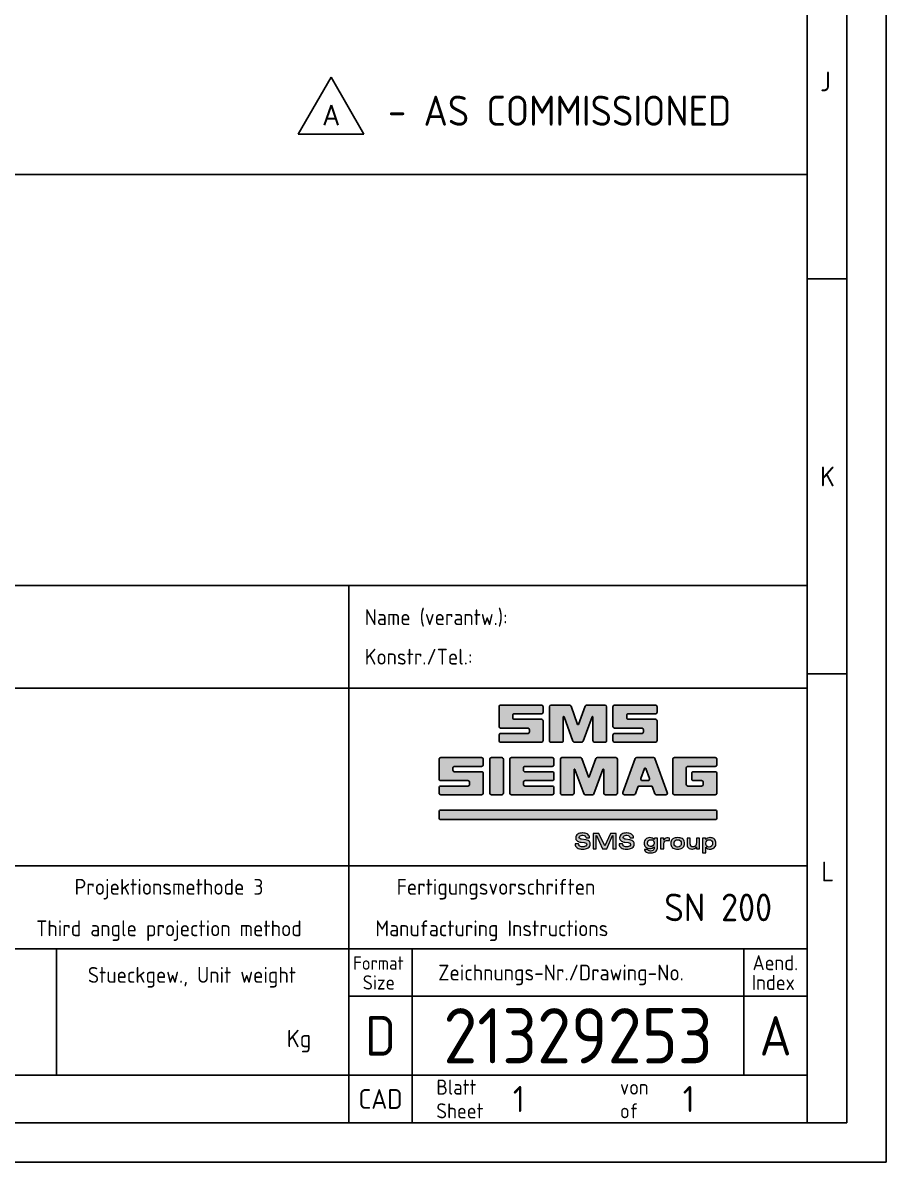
# Model space of a CAD drawing. Extents: x 0 to 34, y 0 to 22.
# Drawn here: x 29.7 to 34, y 0 to 5.68 of the extents above; entities that cross this region are included whole.
import ezdxf
from ezdxf.enums import TextEntityAlignment as Align

# ---------------------------------------------------------------- set-up
doc = ezdxf.new("R2010")
doc.units = 0
doc.header["$LTSCALE"] = 0.375
doc.header["$MEASUREMENT"] = 0
doc.layers.get('0').update_dxf_attribs({"color": 4})
for name, color, linetype in [('6', 3, 'Continuous'), ('9', 253, 'Continuous'), ('SMSTitle', 7, 'Continuous')]:
    doc.layers.add(name, color=color, linetype=linetype)
doc.styles.add('SIMPLEX', font='SIMPLEX')
doc.styles.get("Standard").update_dxf_attribs({"font": 'isocp.shx'})

# ---------------------------------------------------------------- blocks, each defined once
blk = doc.blocks.new('V-4055-D')
at = {"layer": 'SMSTitle', "color": 7}
for p, q in [((34, 0), (34, 22)), ((33.6063, 21.6063), (33.6063, 0.1969)), ((33.8031, 4.4016), (33.6063, 4.4016)), ((33.6063, 2.4331), (33.8031, 2.4331)), ((0, 0), (34, 0))]:
    blk.add_line(p, q, dxfattribs=at)
at = {"layer": 'SMSTitle', "color": 4}
for p, q in [((33.8031, 0.1969), (33.8031, 21.8031)), ((0.1969, 0.1969), (33.8031, 0.1969))]:
    blk.add_line(p, q, dxfattribs=at)
at = {"layer": 'SMSTitle', "color": 7}
for s, p in [('J', (33.6705, 5.3362)), ('K', (33.6709, 3.3677)), ('L', (33.6765, 1.3992))]:
    blk.add_text(s, height=0.0984, dxfattribs=at).set_placement(p)
at = {"layer": 'SMSTitle', "color": 7, "linetype": 'Continuous', "flags": 2}
blk.add_attdef('SMSTITLE-INSERT', (33.6063, 0.1969), '', height=0.1378, dxfattribs=at)
blk = doc.blocks.new('smstitle')
at = {"layer": 'SMSTitle'}
h = blk.add_hatch(color=7, dxfattribs=at)
edge = h.paths.add_edge_path()
edge.add_line((-1.5277, 1.8955), (-1.3239, 1.8955))
edge.add_arc((-1.3239, 1.9035), 0.00799, 270, 360)
edge.add_line((-1.3159, 1.9035), (-1.3159, 2.0019))
edge.add_arc((-1.3239, 2.0019), 0.00799, 360, 450)
edge.add_line((-1.3239, 2.0099), (-1.4594, 2.0099))
edge.add_arc((-1.4594, 2.0179), 0.00799, 180, 270, ccw=False)
edge.add_line((-1.4674, 2.0179), (-1.4674, 2.0291))
edge.add_arc((-1.4594, 2.0291), 0.00799, 90, 180, ccw=False)
edge.add_line((-1.4594, 2.0371), (-1.3239, 2.0371))
edge.add_arc((-1.3239, 2.0451), 0.00799, 270, 360)
edge.add_line((-1.3159, 2.0451), (-1.3159, 2.0727))
edge.add_arc((-1.3239, 2.0727), 0.00799, 360, 450)
edge.add_line((-1.3239, 2.0807), (-1.5277, 2.0807))
edge.add_arc((-1.5277, 2.0727), 0.00799, 90, 180)
edge.add_line((-1.5356, 2.0727), (-1.5356, 1.9743))
edge.add_arc((-1.5277, 1.9743), 0.00799, 180, 270)
edge.add_line((-1.5277, 1.9663), (-1.3922, 1.9663))
edge.add_arc((-1.3922, 1.9583), 0.00799, 0, 90, ccw=False)
edge.add_line((-1.3842, 1.9583), (-1.3842, 1.947))
edge.add_arc((-1.3922, 1.947), 0.00799, 270, 360, ccw=False)
edge.add_line((-1.3922, 1.9391), (-1.5277, 1.9391))
edge.add_arc((-1.5277, 1.9311), 0.00799, 90, 180)
edge.add_line((-1.5356, 1.9311), (-1.5356, 1.9035))
edge.add_arc((-1.5277, 1.9035), 0.00799, 180, 270)
h = blk.add_hatch(color=7, dxfattribs=at)
edge = h.paths.add_edge_path()
edge.add_line((-1.2839, 2.0727), (-1.2839, 1.9035))
edge.add_arc((-1.2759, 1.9035), 0.00799, 180, 270)
edge.add_line((-1.2759, 1.8955), (-1.2236, 1.8955))
edge.add_arc((-1.2236, 1.9035), 0.00799, 270, 360)
edge.add_line((-1.2156, 1.9035), (-1.2156, 2.0213))
edge.add_arc((-1.2135, 2.0213), 0.00218, 20, 180, ccw=False)
edge.add_line((-1.2114, 2.0221), (-1.1676, 1.9017))
edge.add_arc((-1.1587, 1.9049), 0.00944, 200, 270)
edge.add_line((-1.1587, 1.8955), (-1.1237, 1.8955))
edge.add_arc((-1.1237, 1.9035), 0.00799, 270, 340)
edge.add_line((-1.1162, 1.9007), (-1.072, 2.0221))
edge.add_arc((-1.07, 2.0213), 0.00218, 0, 160, ccw=False)
edge.add_line((-1.0678, 2.0213), (-1.0678, 1.9035))
edge.add_arc((-1.0598, 1.9035), 0.00799, 180, 270)
edge.add_line((-1.0598, 1.8955), (-1.0075, 1.8955))
edge.add_arc((-1.0075, 1.9035), 0.00799, 270, 360)
edge.add_line((-0.9995, 1.9035), (-0.9995, 2.0727))
edge.add_arc((-1.0075, 2.0727), 0.00799, 0, 89.9879)
edge.add_line((-1.0075, 2.0807), (-1.0992, 2.0807))
edge.add_arc((-1.0992, 2.0727), 0.00799, 89.9879, 159.9999)
edge.add_line((-1.1067, 2.0755), (-1.1397, 1.9848))
edge.add_arc((-1.1417, 1.9856), 0.00218, 200.0255, 339.9745, ccw=False)
edge.add_line((-1.1438, 1.9848), (-1.1768, 2.0755))
edge.add_arc((-1.1843, 2.0727), 0.00799, 20.0001, 90.0121)
edge.add_line((-1.1843, 2.0807), (-1.2759, 2.0807))
edge.add_arc((-1.2759, 2.0727), 0.00799, 90.0121, 180)
h = blk.add_hatch(color=7, dxfattribs=at)
edge = h.paths.add_edge_path()
edge.add_line((-0.9596, 1.8955), (-0.7558, 1.8955))
edge.add_arc((-0.7558, 1.9035), 0.00799, 270, 360)
edge.add_line((-0.7478, 1.9035), (-0.7478, 2.0019))
edge.add_arc((-0.7558, 2.0019), 0.00799, 360, 450)
edge.add_line((-0.7558, 2.0099), (-0.8913, 2.0099))
edge.add_arc((-0.8913, 2.0179), 0.00799, 180, 270, ccw=False)
edge.add_line((-0.8993, 2.0179), (-0.8993, 2.0291))
edge.add_arc((-0.8913, 2.0291), 0.00799, 90, 180, ccw=False)
edge.add_line((-0.8913, 2.0371), (-0.7558, 2.0371))
edge.add_arc((-0.7558, 2.0451), 0.00799, 270, 360)
edge.add_line((-0.7478, 2.0451), (-0.7478, 2.0727))
edge.add_arc((-0.7558, 2.0727), 0.00799, 360, 450)
edge.add_line((-0.7558, 2.0807), (-0.9596, 2.0807))
edge.add_arc((-0.9596, 2.0727), 0.00799, 90, 180)
edge.add_line((-0.9676, 2.0727), (-0.9676, 1.9743))
edge.add_arc((-0.9596, 1.9743), 0.00799, 180, 270)
edge.add_line((-0.9596, 1.9663), (-0.8241, 1.9663))
edge.add_arc((-0.8241, 1.9583), 0.00799, 0, 90, ccw=False)
edge.add_line((-0.8161, 1.9583), (-0.8161, 1.947))
edge.add_arc((-0.8241, 1.947), 0.00799, -90, 0, ccw=False)
edge.add_line((-0.8241, 1.9391), (-0.9596, 1.9391))
edge.add_arc((-0.9596, 1.9311), 0.00799, 90, 180)
edge.add_line((-0.9676, 1.9311), (-0.9676, 1.9035))
edge.add_arc((-0.9596, 1.9035), 0.00799, 180, 270)
h = blk.add_hatch(color=7, dxfattribs=at)
edge = h.paths.add_edge_path()
edge.add_line((-1.8257, 1.634), (-1.6219, 1.634))
edge.add_arc((-1.6219, 1.6419), 0.00799, 270, 360)
edge.add_line((-1.6139, 1.6419), (-1.6139, 1.7404))
edge.add_arc((-1.6219, 1.7404), 0.00799, 360, 450)
edge.add_line((-1.6219, 1.7484), (-1.7574, 1.7484))
edge.add_arc((-1.7574, 1.7564), 0.00799, 180, 270, ccw=False)
edge.add_line((-1.7654, 1.7564), (-1.7654, 1.7676))
edge.add_arc((-1.7574, 1.7676), 0.00799, 90, 180, ccw=False)
edge.add_line((-1.7574, 1.7756), (-1.6219, 1.7756))
edge.add_arc((-1.6219, 1.7836), 0.00799, 270, 360)
edge.add_line((-1.6139, 1.7836), (-1.6139, 1.8112))
edge.add_arc((-1.6219, 1.8112), 0.00799, 360, 450)
edge.add_line((-1.6219, 1.8192), (-1.8257, 1.8192))
edge.add_arc((-1.8257, 1.8112), 0.00799, 90, 180)
edge.add_line((-1.8337, 1.8112), (-1.8337, 1.7128))
edge.add_arc((-1.8257, 1.7128), 0.00799, 180, 270)
edge.add_line((-1.8257, 1.7048), (-1.6902, 1.7048))
edge.add_arc((-1.6902, 1.6968), 0.00799, 0, 90, ccw=False)
edge.add_line((-1.6822, 1.6968), (-1.6822, 1.6855))
edge.add_arc((-1.6902, 1.6855), 0.00799, -90, 0, ccw=False)
edge.add_line((-1.6902, 1.6775), (-1.8257, 1.6775))
edge.add_arc((-1.8257, 1.6695), 0.00799, 90, 180)
edge.add_line((-1.8337, 1.6695), (-1.8337, 1.6419))
edge.add_arc((-1.8257, 1.6419), 0.00799, 180, 270)
h = blk.add_hatch(color=7, dxfattribs=at)
edge = h.paths.add_edge_path()
edge.add_line((-1.574, 1.634), (-1.5217, 1.634))
edge.add_arc((-1.5217, 1.6419), 0.00799, 270, 360)
edge.add_line((-1.5137, 1.6419), (-1.5137, 1.8112))
edge.add_arc((-1.5217, 1.8112), 0.00799, 360, 450)
edge.add_line((-1.5217, 1.8192), (-1.574, 1.8192))
edge.add_arc((-1.574, 1.8112), 0.00799, 90, 180)
edge.add_line((-1.582, 1.8112), (-1.582, 1.6419))
edge.add_arc((-1.574, 1.6419), 0.00799, 180, 270)
h = blk.add_hatch(color=7, dxfattribs=at)
edge = h.paths.add_edge_path()
edge.add_line((-1.2699, 1.8192), (-1.4737, 1.8192))
edge.add_arc((-1.4737, 1.8112), 0.00799, 90, 180)
edge.add_line((-1.4817, 1.8112), (-1.4817, 1.6419))
edge.add_arc((-1.4737, 1.6419), 0.00799, 180, 270)
edge.add_line((-1.4737, 1.634), (-1.2699, 1.634))
edge.add_arc((-1.2699, 1.6419), 0.00799, 270, 360)
edge.add_line((-1.262, 1.6419), (-1.262, 1.6695))
edge.add_arc((-1.2699, 1.6695), 0.00799, 360, 450)
edge.add_line((-1.2699, 1.6775), (-1.4054, 1.6775))
edge.add_arc((-1.4054, 1.6855), 0.00799, 180, 270, ccw=False)
edge.add_line((-1.4134, 1.6855), (-1.4134, 1.6968))
edge.add_arc((-1.4054, 1.6968), 0.00799, 90, 180, ccw=False)
edge.add_line((-1.4054, 1.7048), (-1.2699, 1.7048))
edge.add_arc((-1.2699, 1.7128), 0.00799, 270, 360)
edge.add_line((-1.262, 1.7128), (-1.262, 1.7404))
edge.add_arc((-1.2699, 1.7404), 0.00799, 360, 450)
edge.add_line((-1.2699, 1.7484), (-1.4054, 1.7484))
edge.add_arc((-1.4054, 1.7564), 0.00799, 180, 270, ccw=False)
edge.add_line((-1.4134, 1.7564), (-1.4134, 1.7676))
edge.add_arc((-1.4054, 1.7676), 0.00799, 90, 180, ccw=False)
edge.add_line((-1.4054, 1.7756), (-1.2699, 1.7756))
edge.add_arc((-1.2699, 1.7836), 0.00799, 270, 360)
edge.add_line((-1.262, 1.7836), (-1.262, 1.8112))
edge.add_arc((-1.2699, 1.8112), 0.00799, 360, 450)
h = blk.add_hatch(color=7, dxfattribs=at)
edge = h.paths.add_edge_path()
edge.add_line((-1.23, 1.8112), (-1.23, 1.6419))
edge.add_arc((-1.222, 1.6419), 0.00799, 180, 270)
edge.add_line((-1.222, 1.634), (-1.1697, 1.634))
edge.add_arc((-1.1697, 1.6419), 0.00799, 270, 360)
edge.add_line((-1.1617, 1.6419), (-1.1617, 1.7598))
edge.add_arc((-1.1595, 1.7598), 0.00218, 20, 180, ccw=False)
edge.add_line((-1.1575, 1.7606), (-1.1137, 1.6402))
edge.add_arc((-1.1048, 1.6434), 0.00944, 200, 270)
edge.add_line((-1.1048, 1.634), (-1.0698, 1.634))
edge.add_arc((-1.0698, 1.6419), 0.00799, 270, 340)
edge.add_line((-1.0623, 1.6392), (-1.0181, 1.7606))
edge.add_arc((-1.0161, 1.7598), 0.00218, 0, 160, ccw=False)
edge.add_line((-1.0139, 1.7598), (-1.0139, 1.6419))
edge.add_arc((-1.0059, 1.6419), 0.00799, 180, 270)
edge.add_line((-1.0059, 1.634), (-0.9536, 1.634))
edge.add_arc((-0.9536, 1.6419), 0.00799, 270, 360)
edge.add_line((-0.9456, 1.6419), (-0.9456, 1.8112))
edge.add_arc((-0.9536, 1.8112), 0.00799, 0, 89.9879)
edge.add_line((-0.9536, 1.8192), (-1.0453, 1.8192))
edge.add_arc((-1.0453, 1.8112), 0.00799, 89.9879, 159.9999)
edge.add_line((-1.0528, 1.814), (-1.0857, 1.7233))
edge.add_arc((-1.0878, 1.7241), 0.00218, 200.0255, 339.9745, ccw=False)
edge.add_line((-1.0898, 1.7233), (-1.1228, 1.814))
edge.add_arc((-1.1303, 1.8112), 0.00799, 20.0001, 90.0121)
edge.add_line((-1.1303, 1.8192), (-1.222, 1.8192))
edge.add_arc((-1.222, 1.8112), 0.00799, 90.0121, 180)
h = blk.add_hatch(color=7, dxfattribs=at)
edge = h.paths.add_edge_path()
edge.add_line((-0.7662, 1.8192), (-0.849, 1.8192))
edge.add_arc((-0.849, 1.8112), 0.00799, 90, 160)
edge.add_line((-0.8565, 1.8139), (-0.9181, 1.6447))
edge.add_arc((-0.9106, 1.6419), 0.00799, 160, 270)
edge.add_line((-0.9106, 1.634), (-0.8638, 1.634))
edge.add_arc((-0.8638, 1.6419), 0.00799, 270, 340)
edge.add_line((-0.8563, 1.6392), (-0.8443, 1.6723))
edge.add_arc((-0.8367, 1.6695), 0.00799, 90, 160, ccw=False)
edge.add_line((-0.8367, 1.6775), (-0.7784, 1.6775))
edge.add_arc((-0.7784, 1.6695), 0.00799, 20, 90, ccw=False)
edge.add_line((-0.7709, 1.6723), (-0.7588, 1.6392))
edge.add_arc((-0.7513, 1.6419), 0.00799, 200, 270)
edge.add_line((-0.7513, 1.634), (-0.7046, 1.634))
edge.add_arc((-0.7046, 1.6419), 0.00799, 270, 380)
edge.add_line((-0.6971, 1.6447), (-0.7587, 1.8139))
edge.add_arc((-0.7662, 1.8112), 0.00799, 20, 90)
edge = h.paths.add_edge_path(flags=16)
edge.add_line((-0.8221, 1.7048), (-0.7931, 1.7048))
edge.add_arc((-0.7931, 1.712), 0.00726, 270, 380)
edge.add_line((-0.7863, 1.7145), (-0.8048, 1.7656))
edge.add_arc((-0.8076, 1.7646), 0.00291, 20, 160)
edge.add_line((-0.8103, 1.7656), (-0.8289, 1.7145))
edge.add_arc((-0.8221, 1.712), 0.00726, 160, 270)
h = blk.add_hatch(color=7, dxfattribs=at)
edge = h.paths.add_edge_path()
edge.add_line((-0.4578, 1.8192), (-0.6616, 1.8192))
edge.add_arc((-0.6616, 1.8112), 0.00799, 90, 180)
edge.add_line((-0.6695, 1.8112), (-0.6695, 1.6419))
edge.add_arc((-0.6616, 1.6419), 0.00799, 180, 270)
edge.add_line((-0.6616, 1.634), (-0.4578, 1.634))
edge.add_arc((-0.4578, 1.6419), 0.00799, 270, 360)
edge.add_line((-0.4498, 1.6419), (-0.4498, 1.7404))
edge.add_arc((-0.4578, 1.7404), 0.00799, 360, 450)
edge.add_line((-0.4578, 1.7484), (-0.5671, 1.7484))
edge.add_arc((-0.5671, 1.7404), 0.00799, 90, 180)
edge.add_line((-0.5751, 1.7404), (-0.5751, 1.7128))
edge.add_arc((-0.5671, 1.7128), 0.00799, 180, 270)
edge.add_line((-0.5671, 1.7048), (-0.5261, 1.7048))
edge.add_arc((-0.5261, 1.6968), 0.00799, 0, 90, ccw=False)
edge.add_line((-0.5181, 1.6968), (-0.5181, 1.6855))
edge.add_arc((-0.5261, 1.6855), 0.00799, -90, 0, ccw=False)
edge.add_line((-0.5261, 1.6775), (-0.5944, 1.6775))
edge.add_arc((-0.5944, 1.6855), 0.00799, 180, 270, ccw=False)
edge.add_line((-0.6024, 1.6855), (-0.6024, 1.7676))
edge.add_arc((-0.5944, 1.7676), 0.00799, 90, 180, ccw=False)
edge.add_line((-0.5944, 1.7756), (-0.4578, 1.7756))
edge.add_arc((-0.4578, 1.7836), 0.00799, 270, 360)
edge.add_line((-0.4498, 1.7836), (-0.4498, 1.8112))
edge.add_arc((-0.4578, 1.8112), 0.00799, 360, 450)
h = blk.add_hatch(color=10, dxfattribs=at)
edge = h.paths.add_edge_path()
edge.add_line((-1.8257, 1.5105), (-0.4578, 1.5105))
edge.add_arc((-0.4578, 1.5184), 0.00799, 270, 360)
edge.add_line((-0.4498, 1.5184), (-0.4498, 1.5497))
edge.add_arc((-0.4578, 1.5497), 0.00799, 360, 450)
edge.add_line((-0.4578, 1.5577), (-1.8257, 1.5577))
edge.add_arc((-1.8257, 1.5497), 0.00799, 90, 180)
edge.add_line((-1.8337, 1.5497), (-1.8337, 1.5184))
edge.add_arc((-1.8257, 1.5184), 0.00799, 180, 270)
h = blk.add_hatch(color=7, dxfattribs=at)
h.paths.add_polyline_path([(-0.4898, 1.3734), (-0.4951, 1.3749), (-0.4961, 1.3753), (-0.5004, 1.3789), (-0.5011, 1.3797), (-0.5038, 1.3847), (-0.5043, 1.3862), (-0.5051, 1.3918), (-0.505, 1.3934), (-0.5038, 1.3989), (-0.5034, 1.4), (-0.5004, 1.4047), (-0.4997, 1.4055), (-0.4951, 1.4087), (-0.4938, 1.4092), (-0.4882, 1.4101), (-0.4866, 1.41), (-0.4812, 1.4087), (-0.4803, 1.4082), (-0.476, 1.4047), (-0.4752, 1.4039), (-0.4725, 1.3989), (-0.472, 1.3974), (-0.4713, 1.3918), (-0.4713, 1.3902), (-0.4725, 1.3847), (-0.4729, 1.3835), (-0.476, 1.3789), (-0.4766, 1.3781), (-0.4812, 1.3749), (-0.4826, 1.3743), (-0.4882, 1.3733)], flags=16)
h.paths.add_polyline_path([(-0.5985, 1.4183), (-0.5985, 1.3856), (-0.5979, 1.3797), (-0.596, 1.3749), (-0.5938, 1.3717), (-0.5898, 1.368), (-0.5873, 1.3663), (-0.5821, 1.3643), (-0.5797, 1.3638), (-0.5742, 1.3632), (-0.5721, 1.3633), (-0.5664, 1.364), (-0.5613, 1.3658), (-0.56, 1.3664), (-0.5557, 1.3696), (-0.5519, 1.374), (-0.5516, 1.374), (-0.5515, 1.3697), (-0.5512, 1.3652), (-0.5358, 1.3652), (-0.5358, 1.3653), (-0.536, 1.371), (-0.5361, 1.3721), (-0.5362, 1.3778), (-0.5362, 1.4183), (-0.5523, 1.4183), (-0.5523, 1.3927), (-0.5524, 1.3896), (-0.5536, 1.3844), (-0.5542, 1.383), (-0.5573, 1.3785), (-0.5579, 1.3781), (-0.5626, 1.3752), (-0.5632, 1.3749), (-0.5688, 1.374), (-0.5741, 1.3748), (-0.5785, 1.3772), (-0.5786, 1.3773), (-0.5814, 1.3822), (-0.582, 1.3842), (-0.5825, 1.3902), (-0.5825, 1.4183)])
h.paths.add_polyline_path([(-0.6761, 1.4074), (-0.6785, 1.4024), (-0.6796, 1.3974), (-0.68, 1.3918), (-0.6797, 1.3866), (-0.6785, 1.3812), (-0.6764, 1.3765), (-0.6728, 1.3721), (-0.672, 1.3713), (-0.6677, 1.3682), (-0.6623, 1.3656), (-0.6622, 1.3656), (-0.6574, 1.3643), (-0.6518, 1.3635), (-0.6455, 1.3632), (-0.6454, 1.3632), (-0.639, 1.3635), (-0.6335, 1.3643), (-0.6287, 1.3656), (-0.6273, 1.3662), (-0.6221, 1.3689), (-0.618, 1.3721), (-0.6148, 1.3761), (-0.6125, 1.3812), (-0.6114, 1.3861), (-0.611, 1.3918), (-0.6113, 1.3969), (-0.6125, 1.4024), (-0.6146, 1.407), (-0.618, 1.4115), (-0.6188, 1.4123), (-0.6232, 1.4153), (-0.6287, 1.4178), (-0.6288, 1.4179), (-0.6336, 1.4192), (-0.6392, 1.42), (-0.6455, 1.4203), (-0.6456, 1.4203), (-0.6519, 1.42), (-0.6575, 1.4192), (-0.6623, 1.4178), (-0.6635, 1.4174), (-0.6688, 1.4148), (-0.6728, 1.4115)])
h.paths.add_polyline_path([(-0.6482, 1.3735), (-0.6534, 1.3749), (-0.6546, 1.3754), (-0.659, 1.3788), (-0.6597, 1.3796), (-0.6623, 1.3846), (-0.6627, 1.3861), (-0.6633, 1.3918), (-0.6632, 1.3935), (-0.6623, 1.3991), (-0.6619, 1.4001), (-0.659, 1.4048), (-0.6582, 1.4057), (-0.6534, 1.4088), (-0.6512, 1.4095), (-0.6455, 1.4101), (-0.6429, 1.41), (-0.6376, 1.4088), (-0.6364, 1.4082), (-0.632, 1.4048), (-0.6313, 1.404), (-0.6287, 1.3991), (-0.6283, 1.3975), (-0.6277, 1.3918), (-0.6277, 1.39), (-0.6287, 1.3846), (-0.6291, 1.3835), (-0.632, 1.3788), (-0.6329, 1.3779), (-0.6376, 1.3749), (-0.6398, 1.3741), (-0.6455, 1.3733)], flags=16)
h.paths.add_polyline_path([(-0.7308, 1.4183), (-0.7308, 1.4179), (-0.7305, 1.4121), (-0.7305, 1.4107), (-0.7304, 1.405), (-0.7304, 1.3652), (-0.7144, 1.3652), (-0.7144, 1.3867), (-0.7144, 1.3871), (-0.7137, 1.3934), (-0.7119, 1.3985), (-0.7091, 1.4022), (-0.7057, 1.4046), (-0.7006, 1.4063), (-0.6944, 1.4068), (-0.6922, 1.4068), (-0.6902, 1.4067), (-0.6885, 1.4065), (-0.6869, 1.4062), (-0.6869, 1.4183), (-0.6922, 1.4191), (-0.6972, 1.4193), (-0.6997, 1.4192), (-0.7049, 1.4181), (-0.7051, 1.418), (-0.71, 1.4153), (-0.7131, 1.4118), (-0.7148, 1.4085), (-0.7149, 1.4085), (-0.7151, 1.4134), (-0.7154, 1.4183)])
h.paths.add_polyline_path([(-0.7774, 1.41), (-0.772, 1.4088), (-0.7714, 1.4086), (-0.7669, 1.4053), (-0.7664, 1.4047), (-0.7636, 1.3999), (-0.7633, 1.3987), (-0.7626, 1.3931), (-0.7626, 1.3918), (-0.7636, 1.3864), (-0.7639, 1.3857), (-0.7669, 1.3809), (-0.7674, 1.3805), (-0.772, 1.3774), (-0.7736, 1.3769), (-0.7793, 1.3761), (-0.7809, 1.3761), (-0.7863, 1.3774), (-0.7871, 1.3777), (-0.7916, 1.3809), (-0.792, 1.3815), (-0.7948, 1.3864), (-0.7951, 1.3875), (-0.7959, 1.3931), (-0.7959, 1.3944), (-0.7948, 1.3999), (-0.7946, 1.4005), (-0.7916, 1.4053), (-0.791, 1.4059), (-0.7863, 1.4088), (-0.7849, 1.4094), (-0.7793, 1.4101)], flags=16)
h.paths.add_polyline_path([(-0.9373, 1.3891), (-0.9373, 1.389), (-0.9366, 1.3833), (-0.9348, 1.3782), (-0.9318, 1.3739), (-0.9276, 1.3701), (-0.9267, 1.3695), (-0.9219, 1.3669), (-0.9163, 1.365), (-0.9129, 1.3643), (-0.9074, 1.3635), (-0.9014, 1.3632), (-0.8981, 1.3632), (-0.8916, 1.3637), (-0.8857, 1.3646), (-0.8804, 1.3659), (-0.8759, 1.3676), (-0.872, 1.3699), (-0.8719, 1.37), (-0.8675, 1.3735), (-0.8645, 1.3778), (-0.8626, 1.3827), (-0.862, 1.3882), (-0.862, 1.389), (-0.8628, 1.3946), (-0.8633, 1.3959), (-0.8661, 1.4008), (-0.868, 1.4028), (-0.8728, 1.4061), (-0.8732, 1.4063), (-0.878, 1.4081), (-0.884, 1.4094), (-0.9058, 1.4124), (-0.9091, 1.4132), (-0.9139, 1.4153), (-0.9153, 1.4166), (-0.9169, 1.4217), (-0.9155, 1.4264), (-0.912, 1.4297), (-0.9073, 1.4316), (-0.902, 1.4322), (-0.8982, 1.4321), (-0.8925, 1.4311), (-0.8881, 1.4293), (-0.887, 1.4285), (-0.884, 1.4245), (-0.8827, 1.4187), (-0.8656, 1.4187), (-0.8662, 1.4237), (-0.8679, 1.4287), (-0.8708, 1.4332), (-0.8748, 1.437), (-0.878, 1.439), (-0.8826, 1.441), (-0.8879, 1.4424), (-0.8938, 1.4432), (-0.9004, 1.4435), (-0.902, 1.4435), (-0.9077, 1.443), (-0.9132, 1.4422), (-0.9138, 1.442), (-0.9193, 1.4402), (-0.9242, 1.4378), (-0.9284, 1.4345), (-0.9318, 1.4301), (-0.932, 1.4296), (-0.934, 1.4247), (-0.9346, 1.4188), (-0.9345, 1.417), (-0.9332, 1.4116), (-0.9324, 1.4099), (-0.9287, 1.4055), (-0.9258, 1.4033), (-0.9205, 1.4007), (-0.9191, 1.4001), (-0.9139, 1.3986), (-0.9079, 1.3975), (-0.8921, 1.3954), (-0.8872, 1.3944), (-0.8827, 1.3924), (-0.8814, 1.3913), (-0.8797, 1.3862), (-0.8808, 1.3821), (-0.8841, 1.3783), (-0.8848, 1.3778), (-0.8901, 1.3756), (-0.8931, 1.3749), (-0.899, 1.3745), (-0.9049, 1.3749), (-0.9103, 1.3762), (-0.9143, 1.3785), (-0.9155, 1.3794), (-0.9187, 1.3837), (-0.9202, 1.3891)])
h.paths.add_polyline_path([(-1.0662, 1.4415), (-1.0662, 1.3652), (-1.0508, 1.3652), (-1.0508, 1.4307), (-1.0506, 1.4307), (-1.02, 1.3652), (-0.9991, 1.3652), (-0.9694, 1.4307), (-0.9691, 1.4307), (-0.9691, 1.3652), (-0.9521, 1.3652), (-0.9521, 1.4415), (-0.9805, 1.4415), (-1.0088, 1.3794), (-1.0377, 1.4415)])
h.paths.add_polyline_path([(-1.1562, 1.3891), (-1.1562, 1.389), (-1.1556, 1.3833), (-1.1537, 1.3782), (-1.1508, 1.3739), (-1.1465, 1.3701), (-1.1456, 1.3695), (-1.1409, 1.3669), (-1.1352, 1.365), (-1.1318, 1.3643), (-1.1263, 1.3635), (-1.1203, 1.3632), (-1.117, 1.3632), (-1.1105, 1.3637), (-1.1046, 1.3646), (-1.0994, 1.3659), (-1.0948, 1.3676), (-1.0909, 1.3699), (-1.0908, 1.37), (-1.0864, 1.3735), (-1.0834, 1.3778), (-1.0816, 1.3827), (-1.0809, 1.3882), (-1.081, 1.389), (-1.0818, 1.3946), (-1.0822, 1.3959), (-1.0851, 1.4008), (-1.087, 1.4028), (-1.0918, 1.4061), (-1.0921, 1.4063), (-1.0969, 1.4081), (-1.1029, 1.4094), (-1.1247, 1.4124), (-1.128, 1.4132), (-1.1328, 1.4153), (-1.1342, 1.4166), (-1.1358, 1.4217), (-1.1344, 1.4264), (-1.131, 1.4297), (-1.1263, 1.4316), (-1.121, 1.4322), (-1.1171, 1.4321), (-1.1115, 1.4311), (-1.107, 1.4293), (-1.106, 1.4285), (-1.103, 1.4245), (-1.1017, 1.4187), (-1.0845, 1.4187), (-1.0852, 1.4237), (-1.0868, 1.4287), (-1.0897, 1.4332), (-1.0937, 1.437), (-1.097, 1.439), (-1.1016, 1.441), (-1.1068, 1.4424), (-1.1127, 1.4432), (-1.1194, 1.4435), (-1.121, 1.4435), (-1.1267, 1.443), (-1.1321, 1.4422), (-1.1328, 1.442), (-1.1383, 1.4402), (-1.1431, 1.4378), (-1.1473, 1.4345), (-1.1507, 1.4301), (-1.151, 1.4296), (-1.1529, 1.4247), (-1.1536, 1.4188), (-1.1535, 1.417), (-1.1522, 1.4116), (-1.1513, 1.4099), (-1.1477, 1.4055), (-1.1448, 1.4033), (-1.1394, 1.4007), (-1.138, 1.4001), (-1.1328, 1.3986), (-1.1267, 1.3975), (-1.111, 1.3954), (-1.1062, 1.3944), (-1.1017, 1.3924), (-1.1004, 1.3913), (-1.0987, 1.3862), (-1.0997, 1.3821), (-1.103, 1.3783), (-1.1038, 1.3778), (-1.109, 1.3756), (-1.112, 1.3749), (-1.118, 1.3745), (-1.1238, 1.3749), (-1.1292, 1.3762), (-1.1333, 1.3785), (-1.1344, 1.3794), (-1.1376, 1.3837), (-1.1391, 1.3891)])
h.paths.add_polyline_path([(-0.4832, 1.3632), (-0.4775, 1.3637), (-0.4766, 1.3639), (-0.4712, 1.3655), (-0.4699, 1.366), (-0.465, 1.3689), (-0.4636, 1.37), (-0.4597, 1.3741), (-0.4583, 1.3765), (-0.456, 1.3818), (-0.455, 1.3862), (-0.4546, 1.3922), (-0.4551, 1.3975), (-0.4564, 1.403), (-0.4585, 1.4074), (-0.4618, 1.412), (-0.4659, 1.4153), (-0.471, 1.418), (-0.4726, 1.4186), (-0.4779, 1.4199), (-0.4838, 1.4203), (-0.4845, 1.4203), (-0.4901, 1.4199), (-0.4906, 1.4197), (-0.4961, 1.4183), (-0.4965, 1.4181), (-0.5014, 1.4153), (-0.5017, 1.4151), (-0.5055, 1.411), (-0.5057, 1.411), (-0.5058, 1.4147), (-0.5061, 1.4183), (-0.5216, 1.4183), (-0.5216, 1.4182), (-0.5213, 1.4126), (-0.5212, 1.4115), (-0.5211, 1.4058), (-0.5211, 1.345), (-0.5051, 1.345), (-0.5051, 1.3725), (-0.5049, 1.3725), (-0.504, 1.3715), (-0.4999, 1.3676), (-0.4951, 1.3652), (-0.4943, 1.365), (-0.4888, 1.3636)])
h.paths.add_polyline_path([(-0.7619, 1.411), (-0.766, 1.4148), (-0.7709, 1.4177), (-0.7728, 1.4185), (-0.778, 1.4198), (-0.7841, 1.4203), (-0.7847, 1.4203), (-0.7905, 1.4197), (-0.7957, 1.4184), (-0.8004, 1.4162), (-0.8048, 1.4129), (-0.8081, 1.4092), (-0.8108, 1.4042), (-0.811, 1.4037), (-0.8125, 1.3985), (-0.813, 1.3927), (-0.8127, 1.388), (-0.8111, 1.3826), (-0.809, 1.3784), (-0.8055, 1.374), (-0.8014, 1.3708), (-0.7962, 1.3682), (-0.795, 1.3677), (-0.7897, 1.3664), (-0.7839, 1.366), (-0.7783, 1.3665), (-0.7779, 1.3666), (-0.7725, 1.3682), (-0.772, 1.3684), (-0.7671, 1.3712), (-0.7668, 1.3713), (-0.7627, 1.3753), (-0.7626, 1.3753), (-0.7626, 1.3681), (-0.7626, 1.3665), (-0.7639, 1.3612), (-0.7672, 1.3572), (-0.7696, 1.3558), (-0.7745, 1.3542), (-0.7809, 1.3536), (-0.7853, 1.3539), (-0.7903, 1.3556), (-0.7922, 1.3569), (-0.7942, 1.3616), (-0.8103, 1.3616), (-0.8099, 1.3581), (-0.8076, 1.3533), (-0.8059, 1.3512), (-0.8013, 1.3479), (-0.7978, 1.3464), (-0.792, 1.3451), (-0.7918, 1.3451), (-0.7864, 1.3443), (-0.7805, 1.3441), (-0.7771, 1.3442), (-0.7714, 1.3447), (-0.7661, 1.3455), (-0.7659, 1.3455), (-0.7603, 1.3472), (-0.7555, 1.3497), (-0.752, 1.3527), (-0.7488, 1.3572), (-0.7487, 1.3574), (-0.747, 1.3624), (-0.7465, 1.3683), (-0.7465, 1.4051), (-0.7464, 1.4084), (-0.7463, 1.412), (-0.7462, 1.4155), (-0.7461, 1.4183), (-0.7613, 1.4183)])
at = {"layer": 'SMSTitle', "color": 4}
for p, q in [((0, 4.7244), (-7.0866, 4.7244)), ((0, 2.6772), (0, 4.7244)), ((0, 2.6772), (-7.0866, 2.6772)), ((-2.2835, 2.6772), (-2.2835, 0)), ((0, 0), (0, 2.6772)), ((0, 2.1654), (-7.0866, 2.1654)), ((0, 1.2795), (-7.0866, 1.2795)), ((-5.5906, 0.8661), (0, 0.8661)), ((-3.7402, 0.8661), (-3.7402, 0.2362)), ((-1.9685, 0.8661), (-1.9685, 0)), ((-0.315, 0.8661), (-0.315, 0.2362)), ((-7.0866, 0.2362), (0, 0.2362))]:
    blk.add_line(p, q, dxfattribs=at)
at = {"layer": 'SMSTitle', "color": 7, "lineweight": 25}
blk.add_line((0, 0.6299), (-2.2835, 0.6299), dxfattribs=at)
at = {"layer": 'SMSTitle', "color": 7}
for points in [[(-1.5277, 1.8955), (-1.3239, 1.8955, 0.414214), (-1.3159, 1.9035), (-1.3159, 2.0019, 0.414214), (-1.3239, 2.0099), (-1.4594, 2.0099, -0.414214), (-1.4674, 2.0179), (-1.4674, 2.0291, -0.414214), (-1.4594, 2.0371), (-1.3239, 2.0371, 0.414214), (-1.3159, 2.0451), (-1.3159, 2.0727, 0.414214), (-1.3239, 2.0807), (-1.5277, 2.0807, 0.414214), (-1.5356, 2.0727), (-1.5356, 1.9743, 0.414214), (-1.5277, 1.9663), (-1.3922, 1.9663, -0.414214), (-1.3842, 1.9583), (-1.3842, 1.947, -0.414214), (-1.3922, 1.9391), (-1.5277, 1.9391, 0.414214), (-1.5356, 1.9311), (-1.5356, 1.9035, 0.414214)], [(-1.2839, 2.0727), (-1.2839, 1.9035, 0.414214), (-1.2759, 1.8955), (-1.2236, 1.8955, 0.414214), (-1.2156, 1.9035), (-1.2156, 2.0213, -0.8391), (-1.2114, 2.0221), (-1.1676, 1.9017, 0.315299), (-1.1587, 1.8955), (-1.1237, 1.8955, 0.315299), (-1.1162, 1.9007), (-1.072, 2.0221, -0.8391), (-1.0678, 2.0213), (-1.0678, 1.9035, 0.414214), (-1.0598, 1.8955), (-1.0075, 1.8955, 0.414214), (-0.9995, 1.9035), (-0.9995, 2.0727, 0.414152), (-1.0075, 2.0807), (-1.0992, 2.0807, 0.315357), (-1.1067, 2.0755), (-1.1397, 1.9848, -0.699876), (-1.1438, 1.9848), (-1.1768, 2.0755, 0.315357), (-1.1843, 2.0807), (-1.2759, 2.0807, 0.414152)], [(-0.9596, 1.8955), (-0.7558, 1.8955, 0.414214), (-0.7478, 1.9035), (-0.7478, 2.0019, 0.414214), (-0.7558, 2.0099), (-0.8913, 2.0099, -0.414214), (-0.8993, 2.0179), (-0.8993, 2.0291, -0.414214), (-0.8913, 2.0371), (-0.7558, 2.0371, 0.414214), (-0.7478, 2.0451), (-0.7478, 2.0727, 0.414214), (-0.7558, 2.0807), (-0.9596, 2.0807, 0.414214), (-0.9676, 2.0727), (-0.9676, 1.9743, 0.414214), (-0.9596, 1.9663), (-0.8241, 1.9663, -0.414214), (-0.8161, 1.9583), (-0.8161, 1.947, -0.414214), (-0.8241, 1.9391), (-0.9596, 1.9391, 0.414214), (-0.9676, 1.9311), (-0.9676, 1.9035, 0.414214)], [(-1.8257, 1.634), (-1.6219, 1.634, 0.414214), (-1.6139, 1.6419), (-1.6139, 1.7404, 0.414214), (-1.6219, 1.7484), (-1.7574, 1.7484, -0.414214), (-1.7654, 1.7564), (-1.7654, 1.7676, -0.414214), (-1.7574, 1.7756), (-1.6219, 1.7756, 0.414214), (-1.6139, 1.7836), (-1.6139, 1.8112, 0.414214), (-1.6219, 1.8192), (-1.8257, 1.8192, 0.414214), (-1.8337, 1.8112), (-1.8337, 1.7128, 0.414214), (-1.8257, 1.7048), (-1.6902, 1.7048, -0.414214), (-1.6822, 1.6968), (-1.6822, 1.6855, -0.414214), (-1.6902, 1.6775), (-1.8257, 1.6775, 0.414214), (-1.8337, 1.6695), (-1.8337, 1.6419, 0.414214)], [(-1.574, 1.634), (-1.5217, 1.634, 0.414214), (-1.5137, 1.6419), (-1.5137, 1.8112, 0.414214), (-1.5217, 1.8192), (-1.574, 1.8192, 0.414214), (-1.582, 1.8112), (-1.582, 1.6419, 0.414214)], [(-1.2699, 1.8192), (-1.4737, 1.8192, 0.414214), (-1.4817, 1.8112), (-1.4817, 1.6419, 0.414214), (-1.4737, 1.634), (-1.2699, 1.634, 0.414214), (-1.262, 1.6419), (-1.262, 1.6695, 0.414214), (-1.2699, 1.6775), (-1.4054, 1.6775, -0.414214), (-1.4134, 1.6855), (-1.4134, 1.6968, -0.414214), (-1.4054, 1.7048), (-1.2699, 1.7048, 0.414214), (-1.262, 1.7128), (-1.262, 1.7404, 0.414214), (-1.2699, 1.7484), (-1.4054, 1.7484, -0.414214), (-1.4134, 1.7564), (-1.4134, 1.7676, -0.414214), (-1.4054, 1.7756), (-1.2699, 1.7756, 0.414214), (-1.262, 1.7836), (-1.262, 1.8112, 0.414214)], [(-1.23, 1.8112), (-1.23, 1.6419, 0.414214), (-1.222, 1.634), (-1.1697, 1.634, 0.414214), (-1.1617, 1.6419), (-1.1617, 1.7598, -0.8391), (-1.1575, 1.7606), (-1.1137, 1.6402, 0.315299), (-1.1048, 1.634), (-1.0698, 1.634, 0.315299), (-1.0623, 1.6392), (-1.0181, 1.7606, -0.8391), (-1.0139, 1.7598), (-1.0139, 1.6419, 0.414214), (-1.0059, 1.634), (-0.9536, 1.634, 0.414214), (-0.9456, 1.6419), (-0.9456, 1.8112, 0.414152), (-0.9536, 1.8192), (-1.0453, 1.8192, 0.315357), (-1.0528, 1.814), (-1.0857, 1.7233, -0.699876), (-1.0898, 1.7233), (-1.1228, 1.814, 0.315357), (-1.1303, 1.8192), (-1.222, 1.8192, 0.414152)], [(-0.7662, 1.8192), (-0.849, 1.8192, 0.315299), (-0.8565, 1.8139), (-0.9181, 1.6447, 0.520567), (-0.9106, 1.634), (-0.8638, 1.634, 0.315299), (-0.8563, 1.6392), (-0.8443, 1.6723, -0.315299), (-0.8367, 1.6775), (-0.7784, 1.6775, -0.315299), (-0.7709, 1.6723), (-0.7588, 1.6392, 0.315299), (-0.7513, 1.634), (-0.7046, 1.634, 0.520567), (-0.6971, 1.6447), (-0.7587, 1.8139, 0.315299)], [(-0.4578, 1.8192), (-0.6616, 1.8192, 0.414214), (-0.6695, 1.8112), (-0.6695, 1.6419, 0.414214), (-0.6616, 1.634), (-0.4578, 1.634, 0.414214), (-0.4498, 1.6419), (-0.4498, 1.7404, 0.414214), (-0.4578, 1.7484), (-0.5671, 1.7484, 0.414214), (-0.5751, 1.7404), (-0.5751, 1.7128, 0.414214), (-0.5671, 1.7048), (-0.5261, 1.7048, -0.414214), (-0.5181, 1.6968), (-0.5181, 1.6855, -0.414214), (-0.5261, 1.6775), (-0.5944, 1.6775, -0.414214), (-0.6024, 1.6855), (-0.6024, 1.7676, -0.414214), (-0.5944, 1.7756), (-0.4578, 1.7756, 0.414214), (-0.4498, 1.7836), (-0.4498, 1.8112, 0.414214)], [(-0.8221, 1.7048), (-0.7931, 1.7048, 0.520567), (-0.7863, 1.7145), (-0.8048, 1.7656, 0.700208), (-0.8103, 1.7656), (-0.8289, 1.7145, 0.520567)]]:
    blk.add_lwpolyline(points, format="xyb", close=True, dxfattribs=at)
at = {"layer": 'SMSTitle', "color": 10}
blk.add_lwpolyline([(-1.8257, 1.5105), (-0.4578, 1.5105, 0.414214), (-0.4498, 1.5184), (-0.4498, 1.5497, 0.414214), (-0.4578, 1.5577), (-1.8257, 1.5577, 0.414214), (-1.8337, 1.5497), (-1.8337, 1.5184, 0.414214)], format="xyb", close=True, dxfattribs=at)
at = {"layer": 'SMSTitle', "color": 7, "lineweight": 0}
for points in [[(-1.1562, 1.3891), (-1.1562, 1.389), (-1.1556, 1.3833), (-1.1537, 1.3782), (-1.1508, 1.3739), (-1.1465, 1.3701), (-1.1456, 1.3695), (-1.1409, 1.3669), (-1.1352, 1.365), (-1.1318, 1.3643), (-1.1263, 1.3635), (-1.1203, 1.3632), (-1.117, 1.3632), (-1.1105, 1.3637), (-1.1046, 1.3646), (-1.0994, 1.3659), (-1.0948, 1.3676), (-1.0909, 1.3699), (-1.0908, 1.37), (-1.0864, 1.3735), (-1.0834, 1.3778), (-1.0816, 1.3827), (-1.0809, 1.3882), (-1.081, 1.389), (-1.0818, 1.3946), (-1.0822, 1.3959), (-1.0851, 1.4008), (-1.087, 1.4028), (-1.0918, 1.4061), (-1.0921, 1.4063), (-1.0969, 1.4081), (-1.1029, 1.4094), (-1.1247, 1.4124), (-1.128, 1.4132), (-1.1328, 1.4153), (-1.1342, 1.4166), (-1.1358, 1.4217), (-1.1344, 1.4264), (-1.131, 1.4297), (-1.1263, 1.4316), (-1.121, 1.4322), (-1.1171, 1.4321), (-1.1115, 1.4311), (-1.107, 1.4293), (-1.106, 1.4285), (-1.103, 1.4245), (-1.1017, 1.4187), (-1.0845, 1.4187), (-1.0852, 1.4237), (-1.0868, 1.4287), (-1.0897, 1.4332), (-1.0937, 1.437), (-1.097, 1.439), (-1.1016, 1.441), (-1.1068, 1.4424), (-1.1127, 1.4432), (-1.1194, 1.4435), (-1.121, 1.4435), (-1.1267, 1.443), (-1.1321, 1.4422), (-1.1328, 1.442), (-1.1383, 1.4402), (-1.1431, 1.4378), (-1.1473, 1.4345), (-1.1507, 1.4301), (-1.151, 1.4296), (-1.1529, 1.4247), (-1.1536, 1.4188), (-1.1535, 1.417), (-1.1522, 1.4116), (-1.1513, 1.4099), (-1.1477, 1.4055), (-1.1448, 1.4033), (-1.1394, 1.4007), (-1.138, 1.4001), (-1.1328, 1.3986), (-1.1267, 1.3975), (-1.111, 1.3954), (-1.1062, 1.3944), (-1.1017, 1.3924), (-1.1004, 1.3913), (-1.0987, 1.3862), (-1.0997, 1.3821), (-1.103, 1.3783), (-1.1038, 1.3778), (-1.109, 1.3756), (-1.112, 1.3749), (-1.118, 1.3745), (-1.1238, 1.3749), (-1.1292, 1.3762), (-1.1333, 1.3785), (-1.1344, 1.3794), (-1.1376, 1.3837), (-1.1391, 1.3891)], [(-1.0662, 1.4415), (-1.0662, 1.3652), (-1.0508, 1.3652), (-1.0508, 1.4307), (-1.0506, 1.4307), (-1.02, 1.3652), (-0.9991, 1.3652), (-0.9694, 1.4307), (-0.9691, 1.4307), (-0.9691, 1.3652), (-0.9521, 1.3652), (-0.9521, 1.4415), (-0.9805, 1.4415), (-1.0088, 1.3794), (-1.0377, 1.4415)], [(-0.9373, 1.3891), (-0.9373, 1.389), (-0.9366, 1.3833), (-0.9348, 1.3782), (-0.9318, 1.3739), (-0.9276, 1.3701), (-0.9267, 1.3695), (-0.9219, 1.3669), (-0.9163, 1.365), (-0.9129, 1.3643), (-0.9074, 1.3635), (-0.9014, 1.3632), (-0.8981, 1.3632), (-0.8916, 1.3637), (-0.8857, 1.3646), (-0.8804, 1.3659), (-0.8759, 1.3676), (-0.872, 1.3699), (-0.8719, 1.37), (-0.8675, 1.3735), (-0.8645, 1.3778), (-0.8626, 1.3827), (-0.862, 1.3882), (-0.862, 1.389), (-0.8628, 1.3946), (-0.8633, 1.3959), (-0.8661, 1.4008), (-0.868, 1.4028), (-0.8728, 1.4061), (-0.8732, 1.4063), (-0.878, 1.4081), (-0.884, 1.4094), (-0.9058, 1.4124), (-0.9091, 1.4132), (-0.9139, 1.4153), (-0.9153, 1.4166), (-0.9169, 1.4217), (-0.9155, 1.4264), (-0.912, 1.4297), (-0.9073, 1.4316), (-0.902, 1.4322), (-0.8982, 1.4321), (-0.8925, 1.4311), (-0.8881, 1.4293), (-0.887, 1.4285), (-0.884, 1.4245), (-0.8827, 1.4187), (-0.8656, 1.4187), (-0.8662, 1.4237), (-0.8679, 1.4287), (-0.8708, 1.4332), (-0.8748, 1.437), (-0.878, 1.439), (-0.8826, 1.441), (-0.8879, 1.4424), (-0.8938, 1.4432), (-0.9004, 1.4435), (-0.902, 1.4435), (-0.9077, 1.443), (-0.9132, 1.4422), (-0.9138, 1.442), (-0.9193, 1.4402), (-0.9242, 1.4378), (-0.9284, 1.4345), (-0.9318, 1.4301), (-0.932, 1.4296), (-0.934, 1.4247), (-0.9346, 1.4188), (-0.9345, 1.417), (-0.9332, 1.4116), (-0.9324, 1.4099), (-0.9287, 1.4055), (-0.9258, 1.4033), (-0.9205, 1.4007), (-0.9191, 1.4001), (-0.9139, 1.3986), (-0.9079, 1.3975), (-0.8921, 1.3954), (-0.8872, 1.3944), (-0.8827, 1.3924), (-0.8814, 1.3913), (-0.8797, 1.3862), (-0.8808, 1.3821), (-0.8841, 1.3783), (-0.8848, 1.3778), (-0.8901, 1.3756), (-0.8931, 1.3749), (-0.899, 1.3745), (-0.9049, 1.3749), (-0.9103, 1.3762), (-0.9143, 1.3785), (-0.9155, 1.3794), (-0.9187, 1.3837), (-0.9202, 1.3891)], [(-0.6761, 1.4074), (-0.6785, 1.4024), (-0.6796, 1.3974), (-0.68, 1.3918), (-0.6797, 1.3866), (-0.6785, 1.3812), (-0.6764, 1.3765), (-0.6728, 1.3721), (-0.672, 1.3713), (-0.6677, 1.3682), (-0.6623, 1.3656), (-0.6622, 1.3656), (-0.6574, 1.3643), (-0.6518, 1.3635), (-0.6455, 1.3632), (-0.6454, 1.3632), (-0.639, 1.3635), (-0.6335, 1.3643), (-0.6287, 1.3656), (-0.6273, 1.3662), (-0.6221, 1.3689), (-0.618, 1.3721), (-0.6148, 1.3761), (-0.6125, 1.3812), (-0.6114, 1.3861), (-0.611, 1.3918), (-0.6113, 1.3969), (-0.6125, 1.4024), (-0.6146, 1.407), (-0.618, 1.4115), (-0.6188, 1.4123), (-0.6232, 1.4153), (-0.6287, 1.4178), (-0.6288, 1.4179), (-0.6336, 1.4192), (-0.6392, 1.42), (-0.6455, 1.4203), (-0.6456, 1.4203), (-0.6519, 1.42), (-0.6575, 1.4192), (-0.6623, 1.4178), (-0.6635, 1.4174), (-0.6688, 1.4148), (-0.6728, 1.4115)], [(-0.7774, 1.41), (-0.772, 1.4088), (-0.7714, 1.4086), (-0.7669, 1.4053), (-0.7664, 1.4047), (-0.7636, 1.3999), (-0.7633, 1.3987), (-0.7626, 1.3931), (-0.7626, 1.3918), (-0.7636, 1.3864), (-0.7639, 1.3857), (-0.7669, 1.3809), (-0.7674, 1.3805), (-0.772, 1.3774), (-0.7736, 1.3769), (-0.7793, 1.3761), (-0.7809, 1.3761), (-0.7863, 1.3774), (-0.7871, 1.3777), (-0.7916, 1.3809), (-0.792, 1.3815), (-0.7948, 1.3864), (-0.7951, 1.3875), (-0.7959, 1.3931), (-0.7959, 1.3944), (-0.7948, 1.3999), (-0.7946, 1.4005), (-0.7916, 1.4053), (-0.791, 1.4059), (-0.7863, 1.4088), (-0.7849, 1.4094), (-0.7793, 1.4101)], [(-0.7308, 1.4183), (-0.7308, 1.4179), (-0.7305, 1.4121), (-0.7305, 1.4107), (-0.7304, 1.405), (-0.7304, 1.3652), (-0.7144, 1.3652), (-0.7144, 1.3867), (-0.7144, 1.3871), (-0.7137, 1.3934), (-0.7119, 1.3985), (-0.7091, 1.4022), (-0.7057, 1.4046), (-0.7006, 1.4063), (-0.6944, 1.4068), (-0.6922, 1.4068), (-0.6902, 1.4067), (-0.6885, 1.4065), (-0.6869, 1.4062), (-0.6869, 1.4183), (-0.6922, 1.4191), (-0.6972, 1.4193), (-0.6997, 1.4192), (-0.7049, 1.4181), (-0.7051, 1.418), (-0.71, 1.4153), (-0.7131, 1.4118), (-0.7148, 1.4085), (-0.7149, 1.4085), (-0.7151, 1.4134), (-0.7154, 1.4183)], [(-0.6482, 1.3735), (-0.6534, 1.3749), (-0.6546, 1.3754), (-0.659, 1.3788), (-0.6597, 1.3796), (-0.6623, 1.3846), (-0.6627, 1.3861), (-0.6633, 1.3918), (-0.6632, 1.3935), (-0.6623, 1.3991), (-0.6619, 1.4001), (-0.659, 1.4048), (-0.6582, 1.4057), (-0.6534, 1.4088), (-0.6512, 1.4095), (-0.6455, 1.4101), (-0.6429, 1.41), (-0.6376, 1.4088), (-0.6364, 1.4082), (-0.632, 1.4048), (-0.6313, 1.404), (-0.6287, 1.3991), (-0.6283, 1.3975), (-0.6277, 1.3918), (-0.6277, 1.39), (-0.6287, 1.3846), (-0.6291, 1.3835), (-0.632, 1.3788), (-0.6329, 1.3779), (-0.6376, 1.3749), (-0.6398, 1.3741), (-0.6455, 1.3733)], [(-0.5985, 1.4183), (-0.5985, 1.3856), (-0.5979, 1.3797), (-0.596, 1.3749), (-0.5938, 1.3717), (-0.5898, 1.368), (-0.5873, 1.3663), (-0.5821, 1.3643), (-0.5797, 1.3638), (-0.5742, 1.3632), (-0.5721, 1.3633), (-0.5664, 1.364), (-0.5613, 1.3658), (-0.56, 1.3664), (-0.5557, 1.3696), (-0.5519, 1.374), (-0.5516, 1.374), (-0.5515, 1.3697), (-0.5512, 1.3652), (-0.5358, 1.3652), (-0.5358, 1.3653), (-0.536, 1.371), (-0.5361, 1.3721), (-0.5362, 1.3778), (-0.5362, 1.4183), (-0.5523, 1.4183), (-0.5523, 1.3927), (-0.5524, 1.3896), (-0.5536, 1.3844), (-0.5542, 1.383), (-0.5573, 1.3785), (-0.5579, 1.3781), (-0.5626, 1.3752), (-0.5632, 1.3749), (-0.5688, 1.374), (-0.5741, 1.3748), (-0.5785, 1.3772), (-0.5786, 1.3773), (-0.5814, 1.3822), (-0.582, 1.3842), (-0.5825, 1.3902), (-0.5825, 1.4183)], [(-0.4898, 1.3734), (-0.4951, 1.3749), (-0.4961, 1.3753), (-0.5004, 1.3789), (-0.5011, 1.3797), (-0.5038, 1.3847), (-0.5043, 1.3862), (-0.5051, 1.3918), (-0.505, 1.3934), (-0.5038, 1.3989), (-0.5034, 1.4), (-0.5004, 1.4047), (-0.4997, 1.4055), (-0.4951, 1.4087), (-0.4938, 1.4092), (-0.4882, 1.4101), (-0.4866, 1.41), (-0.4812, 1.4087), (-0.4803, 1.4082), (-0.476, 1.4047), (-0.4752, 1.4039), (-0.4725, 1.3989), (-0.472, 1.3974), (-0.4713, 1.3918), (-0.4713, 1.3902), (-0.4725, 1.3847), (-0.4729, 1.3835), (-0.476, 1.3789), (-0.4766, 1.3781), (-0.4812, 1.3749), (-0.4826, 1.3743), (-0.4882, 1.3733)]]:
    blk.add_lwpolyline(points, close=True, dxfattribs=at)
for points in [[(-0.7841, 1.4203), (-0.7847, 1.4203), (-0.7905, 1.4197), (-0.7957, 1.4184), (-0.8004, 1.4162), (-0.8048, 1.4129), (-0.8081, 1.4092), (-0.8108, 1.4042), (-0.811, 1.4037), (-0.8125, 1.3985), (-0.813, 1.3927), (-0.8127, 1.388), (-0.8111, 1.3826), (-0.809, 1.3784), (-0.8055, 1.374), (-0.8014, 1.3708), (-0.7962, 1.3682), (-0.795, 1.3677), (-0.7897, 1.3664), (-0.7839, 1.366), (-0.7783, 1.3665), (-0.7779, 1.3666), (-0.7725, 1.3682), (-0.772, 1.3684), (-0.7671, 1.3712), (-0.7668, 1.3713), (-0.7627, 1.3753), (-0.7626, 1.3753), (-0.7626, 1.3681), (-0.7626, 1.3665), (-0.7639, 1.3612), (-0.7672, 1.3572), (-0.7696, 1.3558), (-0.7745, 1.3542), (-0.7809, 1.3536), (-0.7853, 1.3539), (-0.7903, 1.3556), (-0.7922, 1.3569), (-0.7942, 1.3616), (-0.8103, 1.3616), (-0.8099, 1.3581), (-0.8076, 1.3533), (-0.8059, 1.3512), (-0.8013, 1.3479), (-0.7978, 1.3464), (-0.792, 1.3451), (-0.7918, 1.3451), (-0.7864, 1.3443), (-0.7805, 1.3441), (-0.7771, 1.3442), (-0.7714, 1.3447), (-0.7661, 1.3455), (-0.7659, 1.3455), (-0.7603, 1.3472), (-0.7555, 1.3497), (-0.752, 1.3527), (-0.7488, 1.3572), (-0.7487, 1.3574), (-0.747, 1.3624), (-0.7465, 1.3683), (-0.7465, 1.4051), (-0.7464, 1.4084), (-0.7463, 1.412), (-0.7462, 1.4155), (-0.7461, 1.4183), (-0.7613, 1.4183), (-0.7619, 1.411)], [(-0.7619, 1.411), (-0.766, 1.4148), (-0.7709, 1.4177), (-0.7728, 1.4185), (-0.778, 1.4198), (-0.7841, 1.4203)], [(-0.4838, 1.4203), (-0.4845, 1.4203), (-0.4901, 1.4199), (-0.4906, 1.4197), (-0.4961, 1.4183), (-0.4965, 1.4181), (-0.5014, 1.4153), (-0.5017, 1.4151), (-0.5055, 1.411), (-0.5057, 1.411), (-0.5058, 1.4147), (-0.5061, 1.4183), (-0.5216, 1.4183), (-0.5216, 1.4182), (-0.5213, 1.4126), (-0.5212, 1.4115), (-0.5211, 1.4058), (-0.5211, 1.345), (-0.5051, 1.345), (-0.5051, 1.3725), (-0.5049, 1.3725), (-0.504, 1.3715), (-0.4999, 1.3676), (-0.4951, 1.3652), (-0.4943, 1.365), (-0.4888, 1.3636), (-0.4832, 1.3632)], [(-0.4832, 1.3632), (-0.4775, 1.3637), (-0.4766, 1.3639), (-0.4712, 1.3655), (-0.4699, 1.366), (-0.465, 1.3689), (-0.4636, 1.37), (-0.4597, 1.3741), (-0.4583, 1.3765), (-0.456, 1.3818), (-0.455, 1.3862), (-0.4546, 1.3922), (-0.4551, 1.3975), (-0.4564, 1.403), (-0.4585, 1.4074), (-0.4618, 1.412), (-0.4659, 1.4153), (-0.471, 1.418), (-0.4726, 1.4186), (-0.4779, 1.4199), (-0.4838, 1.4203)], [(-0.7619, 1.411), (-0.7619, 1.411)], [(-0.4832, 1.3632), (-0.4832, 1.3632)]]:
    blk.add_lwpolyline(points, dxfattribs=at)
at = {"layer": 'SMSTitle', "color": 7, "lineweight": 25}
for s, height, p in [('Name (verantw.):', 0.07874, (-2.2047, 2.4794)), ('Konstr./Tel.:', 0.07874, (-2.2047, 2.2825)), ('Projektionsmethode 3', 0.07874, (-3.6501, 1.1358)), ('Fertigungsvorschriften', 0.07874, (-2.0456, 1.1358)), ('Third angle projection method', 0.07874, (-3.8419, 0.9291)), ('Manufacturing Instructions', 0.07874, (-2.1519, 0.9291)), ('Format', 0.06693, (-2.2623, 0.7618)), ('Aend.', 0.0748, (-0.2723, 0.7598)), ('Stueckgew., Unit weight', 0.07874, (-3.5841, 0.697)), ('Size', 0.07087, (-2.2145, 0.6634)), ('Index', 0.0748, (-0.2761, 0.6614)), ('Kg', 0.08661, (-2.5928, 0.3761)), ('Blatt', 0.0748, (-1.8476, 0.1398)), ('von', 0.0748, (-0.933, 0.1398)), ('Sheet', 0.0748, (-1.8476, 0.0217)), ('of', 0.0748, (-0.933, 0.0217))]:
    blk.add_text(s, height=height, dxfattribs=at).set_placement(p)
at = {"layer": 'SMSTitle', "color": 7, "lineweight": 35}
blk.add_text('SN 200', height=0.1378, dxfattribs=at).set_placement((-0.7121, 1.0728), align=Align.MIDDLE_LEFT)
at = {"layer": 'SMSTitle', "color": 7, "lineweight": 25}
blk.add_text('Zeichnungs-Nr./Drawing-No.', height=0.07874, dxfattribs=at).set_placement((-1.8383, 0.748), align=Align.MIDDLE_LEFT)
blk.add_text('CAD', height=0.09843, dxfattribs=at).set_placement((-2.126, 0.1181), align=Align.MIDDLE_CENTER)
at = {"layer": 'SMSTitle', "color": 7, "lineweight": 25, "flags": 1}
for tag, p in [('RCODE', (-6.8898, 3.937)), ('EUSER', (-6.8898, 3.7795)), ('ME', (-6.8898, 3.622)), ('MOD_DESCRIPTION', (-6.8898, 3.4646)), ('TART', (-6.8898, 3.3071)), ('ZTUEV', (-6.8898, 3.1496)), ('DTYPE', (-6.8898, 2.9921)), ('DSORT', (-6.8898, 2.8346))]:
    blk.add_attdef(tag, p, '', height=0.1063, dxfattribs=at)
at = {"layer": 'SMSTitle', "color": 3}
for tag, p in [('BENEND', (-6.2598, 1.8346)), ('BENEN2', (-6.2598, 1.5354))]:
    blk.add_attdef(tag, text='', height=0.189, dxfattribs=at).set_placement(p, align=Align.BOTTOM_LEFT)
at = {"layer": 'SMSTitle', "color": 2, "lineweight": 35}
blk.add_attdef('BENENG', text='', height=0.1299, dxfattribs=at).set_placement((-6.2402, 1.3071), align=Align.BOTTOM_LEFT)
at = {"layer": 'SMSTitle', "color": 7, "lineweight": 35}
for tag, height, p in [('MASSTB', 0.1181, (-4.8819, 1.063)), ('WERKST', 0.1378, (-4.6654, 0.4528)), ('GEWICH', 0.1378, (-3.1693, 0.4528))]:
    blk.add_attdef(tag, text='', height=height, dxfattribs=at).set_placement(p, align=Align.MIDDLE_CENTER)
at = {"layer": 'SMSTitle', "color": 7, "lineweight": 25}
for tag, height, p in [('GEZDAT', 0.0906, (-6.4764, 0.9646)), ('GEZNAM', 0.1063, (-5.8858, 0.9646)), ('GPRDAT', 0.0906, (-6.4764, 0.7598)), ('GPRNAM', 0.1063, (-5.8858, 0.7598)), ('NORDAT', 0.0906, (-6.4764, 0.5512)), ('NORNAM', 0.1063, (-5.8858, 0.5512)), ('GEZABT', 0.1063, (-6.1811, 0.3386)), ('GEZTEL', 0.1063, (-6.1811, 0.1181)), ('BLATNR', 0.1299, (-1.437, 0.1181)), ('BLATVN', 0.1299, (-0.5906, 0.1181))]:
    blk.add_attdef(tag, text='', height=height, dxfattribs=at).set_placement(p, align=Align.MIDDLE_CENTER)
at = {"layer": 'SMSTitle', "color": 7}
for tag, height, p in [('ZNGNUM', 0.2756, (-1.1417, 0.4331)), ('FORMAT', 0.1969, (-2.126, 0.4331)), ('AINDEX', 0.1969, (-0.1575, 0.4331))]:
    blk.add_attdef(tag, text='', height=height, dxfattribs=at).set_placement(p, align=Align.MIDDLE_CENTER)
at = {"layer": 'SMSTitle', "color": 7, "lineweight": 25}
blk.add_attdef('ENTAUK', text='', height=0.1299, dxfattribs=at).set_placement((-4.7244, 0.1181), align=Align.MIDDLE_LEFT)
at = {"layer": 'SMSTitle', "color": 7, "lineweight": 25, "width": 0.8}
blk.add_attdef('ENTAUS', text='', height=0.1299, dxfattribs=at).set_placement((-4.5276, 0.1181), align=Align.MIDDLE_LEFT)
blk = doc.blocks.new('revtri')
at = {"layer": '6'}
for p, q in [((0, 0.189), (-0.1637, -0.0945)), ((0.1637, -0.0945), (0, 0.189)), ((-0.1637, -0.0945), (0.1637, -0.0945))]:
    blk.add_line(p, q, dxfattribs=at)
at = {"layer": '9', "style": 'SIMPLEX'}
blk.add_attdef('1', text='', height=0.1, dxfattribs=at).set_placement((0, 0), align=Align.MIDDLE)

msp = doc.modelspace()

# ---------------------------------------------------------------- block references
msp.add_blockref('V-4055-D', (0, 0))
ref = msp.add_blockref('smstitle', (33.6063, 0.1969))
ref.add_attrib('BLATVN', '1', dxfattribs={"layer": 'SMSTitle', "color": 7, "lineweight": 25, "height": 0.1299}).set_placement((33.0157, 0.315), align=Align.MIDDLE_CENTER)
ref.add_attrib('ZNGNUM', '21329253', dxfattribs={"layer": 'SMSTitle', "color": 7, "height": 0.27559}).set_placement((32.4646, 0.6299), align=Align.MIDDLE_CENTER)
ref.add_attrib('FORMAT', 'D', dxfattribs={"layer": 'SMSTitle', "color": 7, "height": 0.1969}).set_placement((31.4803, 0.6299), align=Align.MIDDLE_CENTER)
ref.add_attrib('BLATNR', '1', dxfattribs={"layer": 'SMSTitle', "color": 7, "lineweight": 25, "height": 0.1299}).set_placement((32.1693, 0.315), align=Align.MIDDLE_CENTER)
ref.add_attrib('AINDEX', 'A', dxfattribs={"layer": 'SMSTitle', "color": 7, "height": 0.1969}).set_placement((33.4488, 0.6299), align=Align.MIDDLE_CENTER)
msp.add_blockref('revtri', (31.2337, 5.2175)).add_auto_attribs({'1': 'A'})

# ---------------------------------------------------------------- texts
msp.add_text('- AS COMMISSIONED', height=0.15).set_placement((31.5171, 5.2394), align=Align.MIDDLE_LEFT)

doc.saveas('drawing.dxf')
